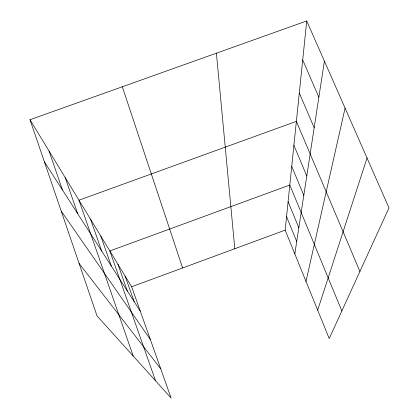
<?xml version="1.0" encoding="UTF-8"?>
<svg xmlns="http://www.w3.org/2000/svg" width="419" height="419" viewBox="0 0 419 419"><rect width="100%" height="100%" fill="white"/><g stroke="black" fill="none" stroke-linecap="round" stroke-linejoin="round"><path stroke-width="0.63" d="M306.724 20.95L388.994 207.897L329.214 338.562L285.161 230.141L306.724 20.95L30.006 119.724L97.014 315.879L171.104 398.05L131.639 286.769L30.006 119.724M294.819 253.909L324.4 61.116M305.985 281.385L345.078 108.107M317.675 310.165L367.034 157.989M131.639 286.769L285.161 230.141M79.112 263.472L160.765 368.898M61.232 211.124L150.29 339.359M44.393 161.834L140.286 311.16M302.707 59.933L318.859 97.208M299.297 92.981L314.177 127.748M359.916 271.46L296.374 121.358L78.971 200.203L133.2 356.014M293.908 145.309L306.776 175.99M291.734 166.369L303.801 195.369M341.846 310.956L289.812 185.036L109.846 250.955L155.549 380.798M288.094 201.691L298.826 227.816M286.554 216.639L296.72 241.533M125.124 276.063L134.174 301.643M117.901 264.19L127.392 291.079M100.811 236.101L111.318 266.049M90.598 219.32L101.702 251.07M65.165 177.515L77.693 213.69M49.054 151.034L62.452 189.954M122.317 86.77L182.611 267.966M216.398 53.192L234.808 248.713"/></g></svg>
